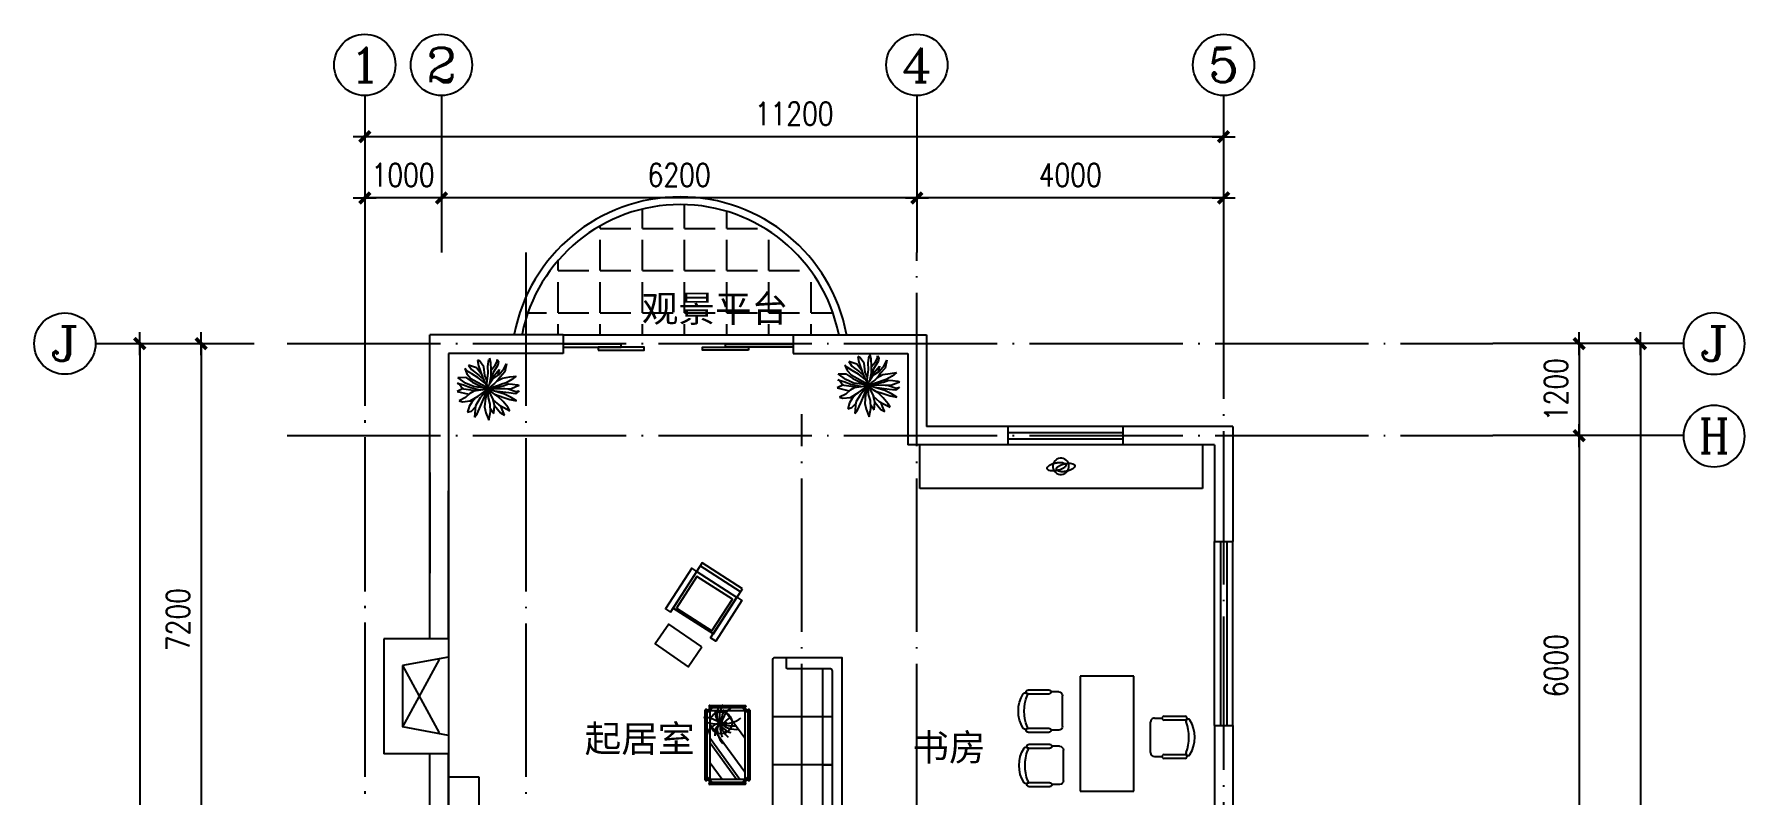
# Model space of a CAD drawing. Extents: x 68494 to 246694, y -171764 to -76879.
# Drawn here: x 155260 to 177568, y -127010 to -117088 of the extents above; entities that cross this region are included whole.
import ezdxf
from ezdxf.enums import TextEntityAlignment as Align

# ---------------------------------------------------------------- set-up
doc = ezdxf.new("R2010")
doc.units = 0
doc.header["$LTSCALE"] = 1000
doc.header["$MEASUREMENT"] = 0
doc.linetypes.add('DOTE', pattern=[2.42, 2, -0.2, 0.02, -0.2])
doc.layers.get('0').update_dxf_attribs({"linetype": 'CONTINUOUS'})
for name, color, linetype in [('AXIS', 3, 'CONTINUOUS'), ('AXIS_TEXT', 7, 'CONTINUOUS'), ('DOOR', 2, 'CONTINUOUS'), ('DOTE', 1, 'DOTE'), ('STAIR', 2, 'CONTINUOUS'), ('Tile', 8, 'CONTINUOUS'), ('WALL', 4, 'CONTINUOUS'), ('WINDOW', 51, 'CONTINUOUS'), ('WINDOW_TEXT', 7, 'CONTINUOUS'), ('家具', 30, 'CONTINUOUS')]:
    doc.layers.add(name, color=color, linetype=linetype)
doc.styles.add('COMPLEX', font='COMPLEX')
doc.styles.add('DIM_FONT', font='SIMPLEX', dxfattribs={"width": 0.8})
doc.styles.add('SIMPLEX', font='SIMPLEX.SHX')
doc.styles.get("Standard").update_dxf_attribs({"font": ''})
doc.styles.get('Standard').set_extended_font_data('KaiTi_GB2312')
doc.dimstyles.new('AXIS', dxfattribs={"dimtxt": 300, "dimasz": 1, "dimexe": 250, "dimexo": 300, "dimgap": 150, "dimtad": 1, "dimdec": 0, "dimzin": 0, "dimdsep": 46, "dimtxsty": 'DIM_FONT', "dimblk": '_DIMX', "dimblk1": 'DIMBK1', "dimblk2": 'DIMBK1', "dimcen": 1, "dimse1": 1, "dimse2": 1, "dimclrt": 7, "dimadec": 0, "dimazin": 0, "dimtfac": 1, "dimtdec": 0, "dimtix": 1, "dimtmove": 2, "dimatfit": 3, "dimldrblk": '_DIMX', "dimfxl": 1, "dimtvp": 1.5, "dimtolj": 1, "dimtzin": 0, "dimarcsym": 0})

# ---------------------------------------------------------------- blocks, each defined once
blk = doc.blocks.new('_DIMX')
blk.add_line((-150, 0), (150, 0))
at = {"const_width": 50}
blk.add_lwpolyline([(-70, -70), (70, 70)], dxfattribs=at)
blk = doc.blocks.new('*D284')
at = {"color": 0, "linetype": 'ByBlock', "transparency": 16777216}
blk.add_line((170770, -118425), (159572, -118425), dxfattribs=at)
for p, rotation in [((159571, -118425), 179.9999999999991), ((170771, -118425), 359.9999999999991)]:
    blk.add_blockref('_DIMX', p, dxfattribs=dict(at, rotation=rotation))
at = {"color": 7, "linetype": 'ByBlock', "transparency": 16777216, "insert": (165171, -118125), "char_height": 300, "attachment_point": 5, "style": 'DIM_FONT'}
blk.add_mtext('\\A1;11200', dxfattribs=at)
blk = doc.blocks.new('DIMBK1')
at = {"color": 0}
blk.add_line((-1, 0), (1, 0), dxfattribs=at)
blk.add_circle((0, 0), 0.25, dxfattribs=at)
blk = doc.blocks.new('*D283')
at = {"color": 0, "linetype": 'ByBlock', "transparency": 16777216}
blk.add_line((170770, -119224), (166772, -119224), dxfattribs=at)
at = {"color": 0, "linetype": 'ByBlock', "transparency": 16777216, "rotation": 180}
blk.add_blockref('_DIMX', (166771, -119224), dxfattribs=at)
at = {"color": 0, "linetype": 'ByBlock', "transparency": 16777216}
blk.add_blockref('_DIMX', (170771, -119224), dxfattribs=at)
at = {"color": 7, "linetype": 'ByBlock', "transparency": 16777216, "insert": (168771, -118924), "char_height": 300, "attachment_point": 5, "style": 'DIM_FONT'}
blk.add_mtext('\\A1;4000', dxfattribs=at)
blk = doc.blocks.new('M_C32CXI')
for p, q in [((-188, 275), (87, 275)), ((87, 225), (-188, 225)), ((212, 250), (112, 250)), ((262, 200), (262, -200)), ((-188, -225), (87, -225)), ((87, -275), (-188, -275)), ((212, -250), (112, -250))]:
    blk.add_line(p, q)
for centre, radius, start, end in [((111, 0), 426, 148.1092, 211.8908), ((-227, 210), 28.1, 338.7607, 148.1092), ((-188, 250), 25, 90, 270), ((87, 250), 25, 270, 90), ((212, 200), 50, 0, 90), ((314, 0), 552, 158.7607, 201.2393), ((-227, -210), 28.1, 211.8908, 21.2393), ((212, -200), 50, 270, 0), ((-188, -250), 25, 90, 270), ((87, -250), 25, 270, 90)]:
    blk.add_arc(centre, radius, start, end)
at = {"width": 0.8, "flags": 9}
for tag in ['XSIZE', 'YSIZE']:
    blk.add_attdef(tag, (0, 0), '', height=0.5, dxfattribs=at)
blk = doc.blocks.new('M_C57NTX')
for p, q in [((-496, -226), (-496, 233)), ((-486, 243), (-481, 243)), ((-427, 268), (-471, 224)), ((-399, 268), (-471, 196)), ((-471, -226), (-471, 233)), ((-446, 283), (-446, 278)), ((-436, 293), (473, 293)), ((-436, 268), (473, 268)), ((-431, 72), (-217, 228)), ((-431, -116), (43, 228)), ((-431, -159), (102, 228)), ((-336, -222), (283, 228)), ((436, 268), (509, 196)), ((465, 268), (509, 224)), ((483, 283), (483, 278)), ((509, 233), (509, -226)), ((524, 243), (519, 243)), ((534, 233), (534, -226)), ((106, -222), (469, 42)), ((-399, -262), (-471, -189)), ((-427, -262), (-471, -218)), ((436, -262), (509, -189)), ((465, -262), (509, -218)), ((-486, -236), (-481, -236)), ((-446, -277), (-446, -272)), ((473, -262), (-436, -262)), ((473, -287), (-436, -287)), ((483, -277), (483, -272)), ((524, -236), (519, -236))]:
    blk.add_line(p, q)
blk.add_lwpolyline([(-431, -222), (-431, 228), (469, 228), (469, -222)], close=True)
at = {"const_width": 12}
for points in [[(123, 120, 1), (135, 120, 1)], [(189, 24, 1), (201, 24, 1)], [(225, 150, 1), (237, 150, 1)], [(253, 126, 1), (265, 126, 1)], [(264, 18, 1), (276, 18, 1)], [(277, 84, 1), (289, 84, 1)], [(288, 107, 1), (300, 107, 1)], [(294, 93, 1), (306, 93, 1)], [(297, 74, 1), (309, 74, 1)], [(305, 18, 1), (317, 18, 1)], [(308, 87, 1), (320, 87, 1)], [(409, 163, 1), (421, 163, 1)], [(418, 27, 1), (430, 27, 1)], [(486, 90, 1), (498, 90, 1)], [(220, -38, 1), (232, -38, 1)], [(324, -108, 1), (336, -108, 1)]]:
    blk.add_lwpolyline(points, format="xyb", close=True, dxfattribs=at)
blk.add_circle((308, 86), 144)
for centre, radius, start, end in [((-486, 233), 10, 90, 180), ((-481, 233), 10, 0, 90), ((-436, 283), 10, 90, 180), ((-436, 278), 10, 180, 270), ((109, 83), 193, 6.9904, 78.0284), ((781, 125), 490, 163.8561, 179.1105), ((-395, 504), 810, 328.9873, 340.361), ((156, 293), 219, 342.9456, 6.4814), ((473, 283), 10, 0, 90), ((473, 278), 10, 270, 0), ((519, 233), 10, 90, 180), ((524, 233), 10, 0, 90), ((228, -157), 293, 78.5516, 130.9815), ((280, -402), 502, 88.3286, 108.729), ((344, -194), 291, 103.0452, 139.7766), ((110, -88), 259, 48.7581, 83.8624), ((364, -84), 190, 114.0956, 166.2953), ((176, 42), 126, 28.8901, 78.4579), ((482, -98), 260, 134.4861, 189.3762), ((613, -62), 346, 155.0888, 185.9637), ((267, -555), 642, 70.5249, 87.8244), ((624, 28), 325, 171.2496, 218.2333), ((421, -27), 169, 62.9909, 135.9102), ((404, -128), 234, 53.3231, 115.7633), ((-1013, -1156), 1790, 39.0488, 42.6799), ((448, -69), 233, 85.8741, 126.9558), ((269, -208), 287, 31.315, 82.1378), ((-486, -226), 10, 180, 270), ((-481, -226), 10, 270, 0), ((-436, -272), 10, 90, 180), ((-436, -277), 10, 180, 270), ((473, -272), 10, 0, 90), ((473, -277), 10, 270, 0), ((519, -226), 10, 180, 270), ((524, -226), 10, 270, 0)]:
    blk.add_arc(centre, radius, start, end)
at = {"style": 'DIM_FONT', "width": 0.8, "flags": 9}
for tag in ['XSIZE', 'YSIZE']:
    blk.add_attdef(tag, (0, 0), '', height=0.5, dxfattribs=at)
blk = doc.blocks.new('Sofa3')
for p, q in [((-312.5, -125), (-312.5, -900)), ((-312.5, -250), (-312.5, -125)), ((312.5, -125), (312.5, -900)), ((-937.5, -250), (937.5, -250))]:
    blk.add_line(p, q)
for points in [[(1062.5, -900, 0.4142136), (1087.5, -875), (1087.5, 0), (-1087.5, 0), (-1087.5, -875, 0.4142136), (-1062.5, -900), (1062.5, -900)], [(-1087.5, -725), (-962.5, -725, 0.4142136), (-937.5, -700), (-937.5, -150, -0.4142136), (-912.5, -125), (912.5, -125, -0.4142136), (937.5, -150), (937.5, -700, 0.4142136), (962.5, -725), (1087.5, -725)]]:
    blk.add_lwpolyline(points, format="xyb")
blk = doc.blocks.new('*D271')
at = {"color": 0, "linetype": 'ByBlock', "transparency": 16777216}
blk.add_line((156636, -121126), (156636, -138224), dxfattribs=at)
for p, rotation in [((156636, -121125), 90), ((156636, -138225), 270)]:
    blk.add_blockref('_DIMX', p, dxfattribs=dict(at, rotation=rotation))
at = {"color": 7, "linetype": 'ByBlock', "transparency": 16777216, "insert": (156336, -129675), "char_height": 300, "attachment_point": 5, "rotation": 90, "style": 'DIM_FONT'}
blk.add_mtext('\\A1;17100', dxfattribs=at)
blk = doc.blocks.new('M_C7')
for p, q in [((-750, 0), (-750, -700)), ((750, 0), (-750, 0)), ((750, -700), (750, 0)), ((-750, -700), (750, -700))]:
    blk.add_line(p, q)
at = {"width": 0.8, "flags": 9}
for tag, p in [('XSIZE', (-748, -358)), ('YSIZE', (750, -354))]:
    blk.add_attdef(tag, p, '', height=0.2, dxfattribs=at)
blk = doc.blocks.new('*D246')
at = {"color": 0, "linetype": 'ByBlock', "transparency": 16777216}
for p, q in [((159570, -119224), (159569, -119224)), ((160571, -119224), (159571, -119224)), ((160572, -119224), (160573, -119224))]:
    blk.add_line(p, q, dxfattribs=at)
blk.add_blockref('_DIMX', (159571, -119224), dxfattribs=at)
at = {"color": 0, "linetype": 'ByBlock', "transparency": 16777216, "rotation": 180}
blk.add_blockref('_DIMX', (160571, -119224), dxfattribs=at)
at = {"color": 7, "linetype": 'ByBlock', "transparency": 16777216, "insert": (160071, -118924), "char_height": 300, "attachment_point": 5, "style": 'DIM_FONT'}
blk.add_mtext('\\A1;1000', dxfattribs=at)
blk = doc.blocks.new('*D245')
at = {"color": 0, "linetype": 'ByBlock', "transparency": 16777216}
blk.add_line((166770, -119224), (160572, -119224), dxfattribs=at)
at = {"color": 0, "linetype": 'ByBlock', "transparency": 16777216, "rotation": 180}
blk.add_blockref('_DIMX', (160571, -119224), dxfattribs=at)
at = {"color": 0, "linetype": 'ByBlock', "transparency": 16777216}
blk.add_blockref('_DIMX', (166771, -119224), dxfattribs=at)
at = {"color": 7, "linetype": 'ByBlock', "transparency": 16777216, "insert": (163671, -118924), "char_height": 300, "attachment_point": 5, "style": 'DIM_FONT'}
blk.add_mtext('\\A1;6200', dxfattribs=at)
blk = doc.blocks.new('M_F3')
for p, q in [((-379, 338), (-344, 250)), ((-336, 298), (-379, 338)), ((-260, 250), (-336, 298)), ((-184, 352), (-317, 396)), ((-317, 396), (-270, 321)), ((-270, 321), (-143, 227)), ((-105, 242), (-184, 352)), ((-137, 463), (-172, 477)), ((-172, 477), (-155, 384)), ((-155, 384), (-89, 196)), ((-65, 367), (-137, 463)), ((-50, 223), (-65, 367)), ((-1, 371), (16, 486)), ((3, 267), (-1, 371)), ((26, 511), (42, 438)), ((42, 438), (49, 319)), ((49, 319), (46, 206)), ((49, 309), (118, 392)), ((160, 396), (86, 275)), ((87, 205), (184, 321)), ((118, 392), (151, 452)), ((151, 452), (149, 488)), ((149, 488), (172, 452)), ((172, 452), (160, 396)), ((184, 321), (160, 227)), ((176, 235), (262, 331)), ((277, 286), (197, 198)), ((262, 331), (301, 415)), ((301, 415), (277, 286)), ((-405, 13), (-504, -36)), ((-468, 83), (-494, 98)), ((-494, 98), (-398, 71)), ((-490, 194), (-367, 196)), ((-363, 102), (-490, 194)), ((-435, 39), (-468, 83)), ((-393, 2), (-435, 39)), ((-398, 71), (-285, 27)), ((-202, -25), (-393, 2)), ((-367, 196), (-250, 117)), ((-237, 44), (-363, 102)), ((-344, 250), (-280, 177)), ((-285, 27), (-153, -2)), ((-280, 177), (-178, 123)), ((-157, 187), (-260, 250)), ((-250, 117), (-45, 15)), ((-67, 21), (-237, 44)), ((-178, 123), (-91, 75)), ((-45, 102), (-157, 187)), ((-157, -111), (1, 3)), ((-143, 227), (-77, 167)), ((1, 3), (-126, -140)), ((-120, -276), (1, 3)), ((1, 3), (-116, -15)), ((-91, 75), (1, 3)), ((-89, 196), (1, 3)), ((1, 3), (-67, 21)), ((-11, 137), (-50, 223)), ((1, 3), (-42, -144)), ((-17, 89), (3, 267)), ((1, 3), (-17, 89)), ((1, 3), (14, 71)), ((170, 60), (1, 3)), ((57, 58), (1, 3)), ((1, 3), (248, 58)), ((155, 8), (1, 3)), ((1, 3), (88, -178)), ((83, -65), (1, 3)), ((270, -77), (1, 3)), ((7, -140), (1, 3)), ((14, 71), (80, 173)), ((46, 206), (24, 94)), ((86, 275), (35, 153)), ((106, 92), (57, 58)), ((87, 205), (58, 144)), ((80, 173), (176, 235)), ((166, 158), (106, 92)), ((141, 130), (236, 181)), ((275, 6), (155, 8)), ((197, 198), (166, 158)), ((229, 81), (170, 60)), ((295, 104), (229, 81)), ((236, 181), (355, 202)), ((248, 58), (334, 89)), ((371, 4), (275, 6)), ((390, 158), (295, 104)), ((330, 5), (453, -38)), ((334, 89), (402, 85)), ((355, 202), (460, 215)), ((454, 39), (371, 4)), ((460, 215), (390, 158)), ((402, 85), (482, 73)), ((507, 60), (454, 39)), ((482, 73), (507, 60)), ((-504, -36), (-311, -82)), ((-363, -136), (-468, -188)), ((-468, -188), (-414, -205)), ((-414, -205), (-287, -190)), ((-293, -71), (-363, -136)), ((-260, -209), (-303, -280)), ((-227, -32), (-293, -71)), ((-287, -190), (-157, -111)), ((-195, -134), (-260, -209)), ((-116, -15), (-227, -32)), ((-200, -269), (-219, -455)), ((-126, -140), (-200, -269)), ((-176, -399), (-120, -276)), ((-153, -2), (-82, -10)), ((-42, -144), (-56, -288)), ((36, -242), (7, -140)), ((40, -370), (36, -242)), ((164, -117), (83, -65)), ((108, -265), (85, -173)), ((88, -178), (180, -255)), ((98, -395), (106, -265)), ((342, -59), (103, -28)), ((106, -265), (207, -386)), ((109, -82), (260, -134)), ((246, -199), (164, -117)), ((180, -255), (262, -299)), ((246, -367), (203, -267)), ((324, -294), (246, -199)), ((260, -134), (357, -167)), ((377, -132), (270, -77)), ((447, -73), (342, -59)), ((357, -167), (468, -188)), ((468, -188), (377, -132)), ((507, -23), (447, -73)), ((453, -38), (507, -23)), ((-303, -280), (-334, -374)), ((-334, -374), (-270, -355)), ((-270, -355), (-204, -288)), ((-219, -455), (-176, -399)), ((-56, -288), (-32, -384)), ((-32, -384), (14, -505)), ((14, -505), (40, -370)), ((40, -311), (98, -395)), ((207, -386), (271, -420)), ((271, -420), (246, -367)), ((262, -299), (359, -349)), ((359, -349), (324, -294))]:
    blk.add_line(p, q)
at = {"width": 0.8, "flags": 9}
for tag, p in [('XSIZE', (-2, 0)), ('YSIZE', (0, 0))]:
    blk.add_attdef(tag, p, '', height=0.2, dxfattribs=at)
blk = doc.blocks.new('M_C16')
at = {"linetype": 'Continuous'}
for p, q in [((-312, 542), (-312, 676)), ((-312, 630), (313, 630)), ((-312, 542), (313, 542)), ((-312, 535), (-312, -29))]:
    blk.add_line(p, q, dxfattribs=at)
blk.add_lwpolyline([(-312, 676), (313, 676), (313, -24), (-312, -24)], dxfattribs=at)
for points in [[(-309, -88), (-309, 545), (-389, 545), (-389, -88)], [(-275, 0), (-275, 491), (275, 491), (275, 0)], [(310, -88), (310, 545), (391, 545), (391, -88)]]:
    blk.add_lwpolyline(points, close=True, dxfattribs=at)
at = {"width": 0.8, "flags": 9}
for tag in ['XSIZE', 'YSIZE']:
    blk.add_attdef(tag, (0, 0), '', height=0.5, dxfattribs=at)
blk = doc.blocks.new('A1')
at = {"extrusion": (0, 0, -1)}
for centre, major_axis, start_param, end_param in [((-159, 10), (16.8, 16.8), 3.819433, 4.598664), ((-159, 10), (16.8, 16.8), 3.040203, 3.819433), ((-108, -31), (63, 63), 4.598664, 4.99315), ((-69, -101), (120, 120), 4.99315, 5.218243), ((-36, -217), (205, 205), 5.218243, 5.39023), ((0, 0), (74.9, 74.9), 3.926991, 10.210176), ((-36, -217), (205, 205), 5.39023, 5.562216), ((-41, -12), (16.8, -16.8), 2.248637, 3.027867), ((10, -52), (63, 63), 4.598664, 4.99315), ((49, -123), (120, -120), 3.422354, 3.647447), ((-28, -97), (120, 120), 5.562216, 5.787309), ((83, -239), (205, 205), 5.218243, 5.39023), ((-5, -19), (63, 63), 5.787309, 6.181795), ((-15, 72), (63, 63), 1.457071, 1.851558), ((83, -239), (205, -205), 3.819433, 3.99142), ((36, 31), (16.8, 16.8), 6.181795, 6.961026), ((36, 31), (16.8, 16.8), 0.677841, 1.457071), ((90, -119), (120, 120), 5.562216, 5.787309), ((113, -41), (63, -63), 4.216513, 4.610999), ((155, 9), (16.8, 16.8), 6.181795, 6.961026), ((155, 9), (16.8, 16.8), 0.677841, 1.457071), ((-118, 61), (63, 63), 2.645716, 3.040203), ((-95, 138), (120, 120), 2.420623, 2.645716), ((-87, 259), (205, 205), 2.248637, 2.420623), ((-41, -12), (16.8, 16.8), 3.040203, 3.819433), ((-87, 259), (205, 205), 2.076651, 2.248637), ((0, 39), (63, -63), 1.07492, 1.469406), ((23, 116), (120, 120), 2.420623, 2.645716), ((-54, 143), (120, -120), 0.280761, 0.505854), ((31, 237), (205, -205), 0.677841, 0.849827), ((31, 237), (205, 205), 2.076651, 2.248637), ((64, 121), (120, -120), 0.280761, 0.505854), ((103, 50), (63, -63), -0.113725, 0.280761)]:
    blk.add_ellipse(centre, major_axis=major_axis, ratio=1, start_param=start_param, end_param=end_param, dxfattribs=at)
blk = doc.blocks.new('_AXISO')
blk.add_circle((0, 0), 0.5)
at = {"layer": 'AXIS_TEXT', "style": 'COMPLEX', "width": 1.041667}
blk.add_attdef('A', text='', height=0.56, dxfattribs=at).set_placement((-0.25, -0.28), (0.25, -0.28), align=Align.FIT)
blk = doc.blocks.new('*D240')
at = {"color": 0, "linetype": 'ByBlock', "transparency": 16777216}
blk.add_line((176207, -121126), (176207, -137124), dxfattribs=at)
for p, rotation in [((176207, -121125), 90), ((176207, -137125), 270)]:
    blk.add_blockref('_DIMX', p, dxfattribs=dict(at, rotation=rotation))
at = {"color": 7, "linetype": 'ByBlock', "transparency": 16777216, "insert": (175907, -129127), "char_height": 300, "attachment_point": 5, "rotation": 90, "style": 'DIM_FONT'}
blk.add_mtext('\\A1;16000', dxfattribs=at)
blk = doc.blocks.new('_WBLK')
for p, q in [((-0.5, 0.5), (0.5, 0.5)), ((0.5, 0.167), (-0.5, 0.167)), ((0.5, -0.167), (-0.5, -0.167)), ((-0.5, -0.5), (0.5, -0.5))]:
    blk.add_line(p, q)
at = {"layer": 'WINDOW_TEXT', "style": 'SIMPLEX', "flags": 9}
blk.add_attdef('A', text='', height=1, dxfattribs=at).set_placement((0, 1.5), align=Align.MIDDLE)
blk = doc.blocks.new('*D233')
at = {"color": 0, "linetype": 'ByBlock', "transparency": 16777216}
blk.add_line((157436, -121126), (157436, -128324), dxfattribs=at)
for p, rotation in [((157436, -121125), 90), ((157436, -128325), 270)]:
    blk.add_blockref('_DIMX', p, dxfattribs=dict(at, rotation=rotation))
at = {"color": 7, "linetype": 'ByBlock', "transparency": 16777216, "insert": (157136, -124725), "char_height": 300, "attachment_point": 5, "rotation": 90, "style": 'DIM_FONT'}
blk.add_mtext('\\A1;7200', dxfattribs=at)
blk = doc.blocks.new('*D232')
at = {"color": 0, "linetype": 'ByBlock', "transparency": 16777216}
blk.add_line((175407, -122326), (175407, -128324), dxfattribs=at)
for p, rotation in [((175407, -122325), 90), ((175407, -128325), 270)]:
    blk.add_blockref('_DIMX', p, dxfattribs=dict(at, rotation=rotation))
at = {"color": 7, "linetype": 'ByBlock', "transparency": 16777216, "insert": (175107, -125325), "char_height": 300, "attachment_point": 5, "rotation": 90, "style": 'DIM_FONT'}
blk.add_mtext('\\A1;6000', dxfattribs=at)
blk = doc.blocks.new('*D231')
at = {"color": 0, "linetype": 'ByBlock', "transparency": 16777216}
blk.add_line((175407, -121126), (175407, -122324), dxfattribs=at)
for p, rotation in [((175407, -121125), 90), ((175407, -122325), 270)]:
    blk.add_blockref('_DIMX', p, dxfattribs=dict(at, rotation=rotation))
at = {"color": 7, "linetype": 'ByBlock', "transparency": 16777216, "insert": (175107, -121725), "char_height": 300, "attachment_point": 5, "rotation": 90, "style": 'DIM_FONT'}
blk.add_mtext('\\A1;1200', dxfattribs=at)
blk = doc.blocks.new('M_B0OPK')
for p, q in [((-0.5, 0.5), (0.5, 0.5)), ((0.5, 0.1667), (-0.5, 0.1667)), ((0.5, -0.1667), (-0.5, -0.1667)), ((-0.5, -0.5), (0.5, -0.5))]:
    blk.add_line(p, q)

msp = doc.modelspace()

# ---------------------------------------------------------------- hatches: boundary and pattern name
at = {"layer": 'Tile'}
h = msp.add_hatch(dxfattribs=at)
h.set_pattern_fill('ANGLE', color=256, scale=2000, angle=360, style=0)
h.set_pattern_definition([(360, (329290.6, -59672.97), (3e-13, 550), [400, -150]), (90, (329290.6, -59672.97), (-550, 3e-13), [400, -150])])
h.paths.add_polyline_path([(162159, -121002.5), (165158.8, -121002.5), (165752, -121002.5, 0.7797883), (161671.3, -120804.1), (161671.3, -121002.5)])
h.paths.add_polyline_path([(163073.7, -120988.7), (165144.4, -120988.7), (165144.4, -120299.1), (163073.7, -120299.1)], flags=24)

# ---------------------------------------------------------------- linework, layer by layer
at = {"layer": 'AXIS'}
for p, q in [((159571.3, -117888.1), (159571.3, -119937.2)), ((160571.3, -117888.1), (160571.3, -119937.2)), ((166771.3, -117888.1), (166771.3, -119937.2)), ((170771.3, -117888.1), (170771.3, -119937.2)), ((156060, -121124.8), (158127.6, -121124.8)), ((176768.1, -121124.8), (174282.8, -121124.8)), ((176768.1, -122324.8), (174282.8, -122324.8)), ((176768.1, -122324.8), (174511.6, -122324.8))]:
    msp.add_line(p, q, dxfattribs=at)
for radius, start, end in [(2206.2, 10.80367, 169.19633), (2106.2, 11.32323, 168.67677)]:
    msp.add_arc((163686.7, -121416.1), radius, start, end, dxfattribs=at)
at = {"layer": 'DOOR'}
msp.add_line((162159, -121011.3), (165158.8, -121011.3), dxfattribs=at)
at = {"layer": 'DOTE'}
for p, q in [((159571.3, -119923.4), (159571.3, -139402.3)), ((159571.3, -119937.2), (159571.3, -134444.8)), ((161671.3, -119937.2), (161671.3, -129824.3)), ((166771.3, -139402.3), (166771.3, -119937.2)), ((170771.3, -119845.1), (170771.3, -128906.5)), ((158559.9, -121124.8), (174282.8, -121124.8)), ((165271.3, -139402.3), (165271.3, -122042.8)), ((158559.9, -122324.8), (174282.8, -122324.8))]:
    msp.add_line(p, q, dxfattribs=at)
at = {"layer": 'STAIR'}
for p, q in [((160541.5, -125246.6), (160061.5, -126124.1)), ((160061.5, -125325.2), (160541.5, -126202.7))]:
    msp.add_line(p, q, dxfattribs=at)
at = {"layer": 'WALL'}
for p, q in [((160421.5, -124974.8), (160421.5, -121011.3)), ((162159, -121011.3), (160421.5, -121011.3)), ((160661.5, -121011.3), (160421.5, -121011.3)), ((162159, -121011.3), (162159, -121251.3)), ((165158.8, -121011.3), (165158, -121251.3)), ((165158.8, -121011.3), (166896.3, -121011.3)), ((166896.3, -121011.3), (166896.3, -122204.3)), ((160661.5, -121251.3), (160661.5, -128204.8)), ((162159, -121251.3), (160661.5, -121251.3)), ((165158, -121251.3), (166651.3, -121251.3)), ((166651.3, -121251.3), (166651.3, -122444.3)), ((167961.3, -122204.3), (166896.3, -122204.3)), ((167961.3, -122444.3), (167961.3, -122204.3)), ((170891.2, -122204.3), (169461.3, -122204.3)), ((169461.3, -122444.3), (169461.3, -122204.3)), ((170891.2, -122204.3), (170891.2, -123704.3)), ((167961.3, -122444.3), (166651.3, -122444.3)), ((170651.2, -122444.3), (169461.3, -122444.3)), ((170651.2, -122444.3), (170651.2, -123704.3)), ((160421.5, -122804.8), (160421.5, -124118.6)), ((160661.5, -124664.8), (160661.5, -123044.8)), ((170651.2, -123704.3), (170891.2, -123704.3)), ((160421.5, -124974.4), (160421.5, -124118.6)), ((160661.5, -124974.4), (160661.5, -124358.6)), ((159821.5, -124974.4), (159821.5, -126474.8)), ((160661.5, -124974.4), (159821.5, -124974.4)), ((160661.5, -124974.4), (160661.5, -126474.8)), ((160661.5, -125214.4), (160061.5, -125325.2)), ((160061.5, -125325.2), (160061.5, -126124.1)), ((160661.5, -126234.8), (160061.5, -126124.1)), ((170651.2, -126104.3), (170891.2, -126104.3)), ((170651.2, -126104.3), (170651.2, -128204.8)), ((170891.2, -126104.3), (170891.2, -128204.8)), ((160661.5, -126474.8), (159821.5, -126474.8)), ((160421.5, -128205.2), (160421.5, -126474.8)), ((160661.5, -128204.8), (160661.5, -126474.8))]:
    msp.add_line(p, q, dxfattribs=at)
at = {"layer": '家具'}
for p, q in [((166811.3, -123016.4), (166811.3, -122444.3)), ((170494.4, -122444.3), (170494.4, -123016.4)), ((170494.4, -123016.4), (166811.3, -123016.4)), ((161061.5, -126777.9), (160661.5, -126777.9)), ((160661.5, -126777.9), (160661.5, -127977.9)), ((161061.5, -127977.9), (161061.5, -126777.9))]:
    msp.add_line(p, q, dxfattribs=at)
for points in [[(162159, -121171.3), (162913, -121171.3), (162913, -121131.3), (162159, -121131.3)], [(165158.4, -121171), (164276.7, -121171), (164276.7, -121131), (165158.4, -121131)], [(162613, -121211.3), (163213, -121211.3), (163213, -121171.3), (162613, -121171.3)], [(164576.7, -121211), (163976.7, -121211), (163976.7, -121171), (164576.7, -121171)], [(163967.5, -125080.2), (163536.6, -124782.3), (163356.9, -125042.2), (163787.8, -125340.2)]]:
    msp.add_lwpolyline(points, close=True, dxfattribs=at)

# ---------------------------------------------------------------- block references
at = {"layer": 'AXIS'}
ref = msp.add_blockref('_AXISO', (159571.3, -117488.1), dxfattribs=dict(at, xscale=800, yscale=800, zscale=800))
ref.add_attrib('A', '1', dxfattribs={"layer": 'AXIS_TEXT', "height": 448, "style": 'COMPLEX', "width": 2.083333}).set_placement((159371.3, -117712.1), (159771.3, -117712.1), align=Align.FIT)
ref = msp.add_blockref('_AXISO', (160571.3, -117488.1), dxfattribs=dict(at, xscale=800, yscale=800, zscale=800))
ref.add_attrib('A', '2', dxfattribs={"layer": 'AXIS_TEXT', "height": 448, "style": 'COMPLEX', "width": 1.339286}).set_placement((160371.3, -117712.1), (160771.3, -117712.1), align=Align.FIT)
ref = msp.add_blockref('_AXISO', (166771.3, -117488.1), dxfattribs=dict(at, xscale=800, yscale=800, zscale=800))
ref.add_attrib('A', '4', dxfattribs={"layer": 'AXIS_TEXT', "height": 448, "style": 'COMPLEX', "width": 1.171875}).set_placement((166571.3, -117712.1), (166971.3, -117712.1), align=Align.FIT)
ref = msp.add_blockref('_AXISO', (170771.3, -117488.1), dxfattribs=dict(at, xscale=800, yscale=800, zscale=800))
ref.add_attrib('A', '5', dxfattribs={"layer": 'AXIS_TEXT', "height": 448, "style": 'COMPLEX', "width": 1.339286}).set_placement((170571.3, -117712.1), (170971.3, -117712.1), align=Align.FIT)
ref = msp.add_blockref('_AXISO', (155660, -121124.8), dxfattribs=dict(at, xscale=800, yscale=800, zscale=800))
ref.add_attrib('A', 'J', dxfattribs={"layer": 'AXIS_TEXT', "height": 448, "style": 'COMPLEX', "width": 1.704545}).set_placement((155460, -121348.8), (155860, -121348.8), align=Align.FIT)
ref = msp.add_blockref('_AXISO', (177168.1, -121124.8), dxfattribs=dict(at, xscale=-800, yscale=800, zscale=800))
ref.add_attrib('A', 'J', dxfattribs={"layer": 'AXIS_TEXT', "height": 448, "style": 'COMPLEX', "width": 1.704545}).set_placement((176968.1, -121348.8), (177368.1, -121348.8), align=Align.FIT)
ref = msp.add_blockref('_AXISO', (177168.1, -122331.3), dxfattribs=dict(at, xscale=-800, yscale=800, zscale=800))
ref.add_attrib('A', 'H', dxfattribs={"layer": 'AXIS_TEXT', "height": 448, "style": 'COMPLEX', "width": 0.9375}).set_placement((176968.1, -122555.3), (177368.1, -122555.3), align=Align.FIT)
at = {"layer": 'WINDOW'}
for name, p, xscale, yscale, zscale, rotation in [('_WBLK', (168711.3, -122324.3), 1500, 239.9999999998108, 1500, 180), ('M_B0OPK', (170771.2, -124904.3), 2400, 240.0000000002328, 2400, 90)]:
    msp.add_blockref(name, p, dxfattribs=dict(at, xscale=xscale, yscale=yscale, zscale=zscale, rotation=rotation))
at = {"layer": '家具', "xscale": 0.8, "yscale": 0.8, "zscale": 0.8}
for p in [(161176.9, -121720.1), (166136.7, -121673.9)]:
    msp.add_blockref('M_F3', p, dxfattribs=at)
at = {"layer": '家具'}
for name, p, rotation in [('A1', (168648.8, -122725.2), 185.473189418772), ('M_C7', (169600.4, -126211.1), 270), ('M_C57NTX', (164303.9, -126378.2), 89.98674618222975), ('M_C32CXI', (170081.4, -126260.1), 180)]:
    msp.add_blockref(name, p, dxfattribs=dict(at, rotation=rotation))
at = {"layer": '家具', "xscale": -1}
for name, p, rotation in [('M_C16', (163868, -124722.8), 327.1864491131867), ('Sofa3', (165794.3, -126305.7), 270), ('M_C32CXI', (168409.3, -125918.1), 180), ('M_C32CXI', (168419.2, -126627.1), 180)]:
    msp.add_blockref(name, p, dxfattribs=dict(at, rotation=rotation))

# ---------------------------------------------------------------- texts
at = {"layer": 'WINDOW_TEXT'}
for s, p in [('观景平台', (163183, -120841.7)), ('起居室', (162439, -126451.7)), ('书房', (166712.4, -126565.1))]:
    msp.add_text(s, height=350, dxfattribs=at).set_placement(p)

# ---------------------------------------------------------------- dimensions: what is measured, and where the dimension line sits
at = {"layer": 'AXIS'}
for p1, p2, distance, picture, middle in [((170771.3, -119937.2), (159571.3, -119937.2), -1511.7, '*D284', (165171.3, -118125.5)), ((158559.9, -121124.8), (158559.9, -138224.8), -1923.8, '*D271', (156336.1, -129674.8)), ((174282.8, -121124.8), (174282.8, -122324.8), 1123.8, '*D231', (175106.6, -121724.8))]:
    dim = msp.add_aligned_dim(p1=p1, p2=p2, distance=distance, dimstyle='AXIS', dxfattribs=at)
    dim.commit()
    dim.dimension.update_dxf_attribs({"geometry": picture, "text_midpoint": middle})
for base, p1, p2, picture, middle in [((159571.3, -119224.1), (160571.3, -119937.2), (159571.3, -119937.2), '*D246', (160071.3, -118924.1)), ((160571.3, -119224.1), (166771.3, -119937.2), (160571.3, -119937.2), '*D245', (163671.3, -118924.1)), ((166771.3, -119224.1), (170771.3, -119937.2), (166771.3, -119937.2), '*D283', (168771.3, -118924.1))]:
    dim = msp.add_linear_dim(base=base, p1=p1, p2=p2, dimstyle='AXIS', dxfattribs=at)
    dim.commit()
    dim.dimension.update_dxf_attribs({"geometry": picture, "text_midpoint": middle})
for base, p1, p2, angle, picture, middle in [((157436.1, -128324.8), (158127.6, -121124.8), (158142.2, -128324.8), 90, '*D233', (157136.1, -124724.8)), ((175406.6, -128324.8), (174282.8, -122324.8), (174282.8, -128324.8), 270, '*D232', (175106.6, -125324.8))]:
    dim = msp.add_linear_dim(base=base, p1=p1, p2=p2, angle=angle, dimstyle='AXIS', dxfattribs=at)
    dim.commit()
    dim.dimension.update_dxf_attribs({"geometry": picture, "text_midpoint": middle})
dim = msp.add_linear_dim(base=(176206.6, -137124.8), p1=(174282.8, -121124.8), p2=(174282.8, -137124.8), angle=270, dimstyle='AXIS', dxfattribs=at)
dim.commit()
dim.dimension.update_dxf_attribs({"geometry": '*D240', "text_midpoint": (175906.6, -129127.4), "dimtype": 161})

doc.saveas('drawing.dxf')
